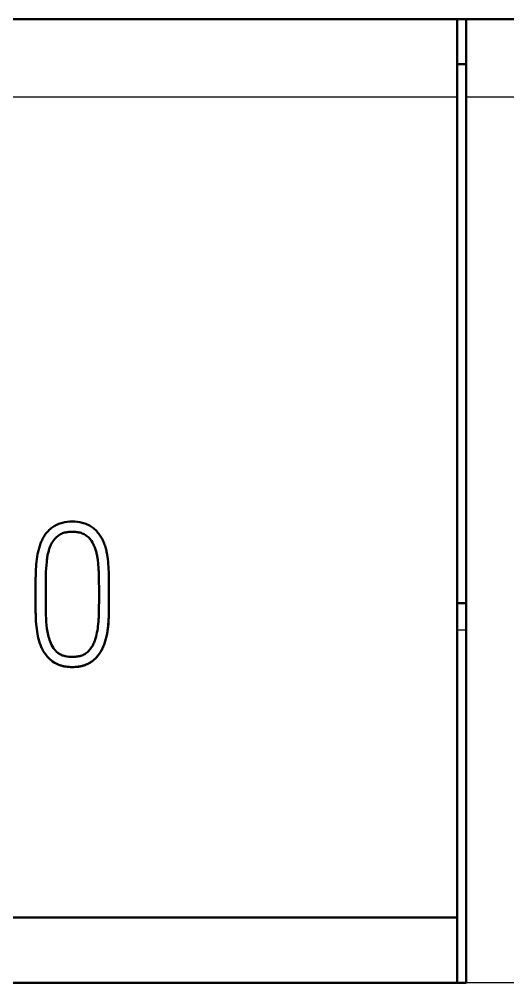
# Model space of a CAD drawing. Header units: millimetres. Extents: x 0 to 841, y 0 to 594.
# Drawn here: x 470.89 to 476.33, y 301.21 to 311.94 of the extents above; entities that cross this region are included whole.
import ezdxf

# ---------------------------------------------------------------- set-up
doc = ezdxf.new("R2010")
doc.units = ezdxf.units.MM
doc.layers.add('1', color=7, linetype='Continuous')

msp = doc.modelspace()

# ---------------------------------------------------------------- linework, layer by layer
at = {"layer": '1', "color": 7, "linetype": 'Continuous', "lineweight": 50}
for p, q in [((475.768, 311.937), (450.968, 311.937)), ((475.768, 311.937), (475.768, 311.068)), ((475.868, 311.937), (475.768, 311.937)), ((475.868, 311.937), (475.868, 311.068)), ((480.768, 311.937), (475.868, 311.937)), ((475.868, 311.437), (475.768, 311.437)), ((475.768, 311.068), (475.768, 301.937)), ((475.868, 311.068), (475.868, 301.212)), ((471.299, 306.168), (471.299, 306.168)), ((471.663, 306.168), (471.663, 306.168)), ((471.071, 305.545), (471.071, 305.545)), ((471.889, 305.523), (471.889, 305.523)), ((475.768, 305.437), (475.868, 305.437)), ((471.221, 304.823), (471.221, 304.823)), ((471.739, 304.823), (471.739, 304.823)), ((475.768, 301.937), (450.968, 301.937)), ((475.768, 301.937), (475.768, 301.212)), ((475.868, 301.212), (450.868, 301.212))]:
    msp.add_line(p, q, dxfattribs=at)
at = {"layer": '1', "color": 7, "linetype": 'Continuous', "lineweight": 25}
for p, q in [((475.768, 311.068), (450.968, 311.068)), ((480.768, 311.068), (475.868, 311.068)), ((475.868, 305.137), (475.768, 305.137)), ((480.768, 301.212), (475.868, 301.212))]:
    msp.add_line(p, q, dxfattribs=at)
at = {"layer": '1', "color": 7, "linetype": 'Continuous', "lineweight": 50}
for points, knots in [([(471.221, 304.823), (471.194, 304.85), (471.172, 304.879), (471.149, 304.92), (471.145, 304.928), (471.137, 304.945), (471.133, 304.954), (471.123, 304.98), (471.117, 304.997), (471.101, 305.05), (471.094, 305.087), (471.082, 305.16), (471.078, 305.197), (471.075, 305.253), (471.074, 305.271), (471.073, 305.308), (471.072, 305.326), (471.071, 305.382), (471.071, 305.419), (471.07, 305.493), (471.07, 305.53), (471.071, 305.604), (471.071, 305.64), (471.072, 305.696), (471.072, 305.714), (471.073, 305.751), (471.073, 305.77), (471.075, 305.825), (471.077, 305.862), (471.085, 305.936), (471.091, 305.972), (471.104, 306.027), (471.108, 306.045), (471.119, 306.08), (471.125, 306.097), (471.135, 306.123), (471.139, 306.132), (471.147, 306.148), (471.151, 306.157), (471.165, 306.181), (471.175, 306.197), (471.198, 306.226), (471.21, 306.24), (471.231, 306.259), (471.238, 306.265), (471.252, 306.277), (471.26, 306.283), (471.283, 306.298), (471.308, 306.312), (471.334, 306.322), (471.352, 306.328), (471.361, 306.33), (471.406, 306.342), (471.443, 306.346), (471.481, 306.346)], [0, 0, 0, 0, 0.0625, 0.0625, 0.078125, 0.078125, 0.09375, 0.09375, 0.125, 0.125, 0.1875, 0.1875, 0.25, 0.25, 0.28125, 0.28125, 0.3125, 0.3125, 0.375, 0.375, 0.4375, 0.4375, 0.5, 0.5, 0.53125, 0.53125, 0.5625, 0.5625, 0.625, 0.625, 0.6875, 0.6875, 0.71875, 0.71875, 0.75, 0.75, 0.765625, 0.765625, 0.78125, 0.78125, 0.8125, 0.8125, 0.84375, 0.84375, 0.859375, 0.859375, 0.875, 0.875, 0.90625, 0.921875, 0.921875, 0.9375, 0.9375, 1, 1, 1, 1]), ([(471.481, 306.346), (471.519, 306.346), (471.556, 306.342), (471.61, 306.328), (471.628, 306.322), (471.663, 306.307), (471.679, 306.298), (471.702, 306.283), (471.71, 306.277), (471.725, 306.265), (471.732, 306.259), (471.752, 306.24), (471.764, 306.226), (471.781, 306.203), (471.787, 306.196), (471.797, 306.18), (471.802, 306.172), (471.816, 306.148), (471.824, 306.131), (471.837, 306.096), (471.844, 306.079), (471.854, 306.043), (471.859, 306.025), (471.87, 305.971), (471.875, 305.935), (471.883, 305.862), (471.885, 305.825), (471.887, 305.769), (471.887, 305.751), (471.888, 305.714), (471.889, 305.658), (471.889, 305.603), (471.889, 305.529), (471.889, 305.492), (471.889, 305.418), (471.888, 305.381), (471.888, 305.334), (471.887, 305.325), (471.887, 305.307), (471.887, 305.297), (471.886, 305.27), (471.885, 305.251), (471.882, 305.196), (471.878, 305.159), (471.869, 305.104), (471.866, 305.086), (471.858, 305.05), (471.848, 305.014), (471.836, 304.979), (471.822, 304.945), (471.815, 304.929), (471.796, 304.896), (471.786, 304.88), (471.764, 304.851), (471.752, 304.837), (471.739, 304.823)], [0, 0, 0, 0, 0.0625, 0.0625, 0.09375, 0.09375, 0.125, 0.125, 0.140625, 0.140625, 0.15625, 0.15625, 0.1875, 0.1875, 0.203125, 0.203125, 0.21875, 0.21875, 0.25, 0.25, 0.28125, 0.28125, 0.3125, 0.3125, 0.375, 0.375, 0.4375, 0.4375, 0.46875, 0.46875, 0.5, 0.5625, 0.5625, 0.625, 0.625, 0.6875, 0.6875, 0.703125, 0.703125, 0.71875, 0.71875, 0.75, 0.75, 0.8125, 0.8125, 0.84375, 0.84375, 0.875, 0.90625, 0.90625, 0.9375, 0.9375, 0.96875, 0.96875, 1, 1, 1, 1]), ([(471.663, 306.168), (471.651, 306.18), (471.638, 306.19), (471.617, 306.203), (471.61, 306.206), (471.595, 306.213), (471.587, 306.216), (471.563, 306.224), (471.547, 306.227), (471.514, 306.232), (471.498, 306.233), (471.465, 306.233), (471.448, 306.232), (471.416, 306.227), (471.399, 306.224), (471.375, 306.217), (471.368, 306.214), (471.353, 306.207), (471.345, 306.203), (471.324, 306.19), (471.311, 306.18), (471.299, 306.168)], [0, 0, 0, 0, 0.125, 0.125, 0.1875, 0.1875, 0.25, 0.25, 0.375, 0.375, 0.5, 0.5, 0.625, 0.625, 0.75, 0.75, 0.8125, 0.8125, 0.875, 0.875, 1, 1, 1, 1]), ([(471.299, 306.168), (471.311, 306.18), (471.324, 306.19), (471.345, 306.203), (471.352, 306.207), (471.367, 306.214), (471.383, 306.219), (471.399, 306.224), (471.415, 306.227), (471.423, 306.228), (471.448, 306.232), (471.464, 306.233), (471.497, 306.233), (471.514, 306.232), (471.546, 306.227), (471.563, 306.224), (471.586, 306.216), (471.594, 306.213), (471.609, 306.207), (471.617, 306.203), (471.638, 306.19), (471.651, 306.18), (471.663, 306.168)], [0, 0, 0, 0, 0.125, 0.125, 0.1875, 0.1875, 0.25, 0.3125, 0.3125, 0.375, 0.375, 0.5, 0.5, 0.625, 0.625, 0.75, 0.75, 0.8125, 0.8125, 0.875, 0.875, 1, 1, 1, 1]), ([(471.299, 306.168), (471.281, 306.15), (471.266, 306.131), (471.248, 306.099), (471.242, 306.088), (471.232, 306.065), (471.228, 306.053), (471.217, 306.018), (471.211, 305.994), (471.203, 305.958), (471.201, 305.945), (471.198, 305.921), (471.197, 305.909), (471.19, 305.847), (471.187, 305.797), (471.185, 305.699), (471.184, 305.649), (471.184, 305.575), (471.184, 305.55), (471.184, 305.5), (471.184, 305.476), (471.184, 305.426), (471.185, 305.389), (471.185, 305.352), (471.186, 305.327), (471.186, 305.315), (471.188, 305.253), (471.192, 305.204), (471.202, 305.131), (471.207, 305.107), (471.218, 305.058), (471.225, 305.034), (471.234, 305.01)], [0, 0, 0, 0, 0.0625, 0.0625, 0.09375, 0.09375, 0.125, 0.125, 0.1875, 0.1875, 0.21875, 0.21875, 0.25, 0.25, 0.375, 0.375, 0.5, 0.5, 0.5625, 0.5625, 0.625, 0.625, 0.6875, 0.71875, 0.71875, 0.75, 0.75, 0.875, 0.875, 0.9375, 0.9375, 1, 1, 1, 1]), ([(471.481, 304.839), (471.497, 304.839), (471.513, 304.84), (471.545, 304.844), (471.56, 304.847), (471.583, 304.854), (471.591, 304.857), (471.605, 304.863), (471.612, 304.867), (471.633, 304.879), (471.646, 304.889), (471.669, 304.911), (471.679, 304.923), (471.698, 304.949), (471.706, 304.963), (471.72, 304.991), (471.726, 305.005), (471.737, 305.035), (471.741, 305.05), (471.753, 305.096), (471.759, 305.127), (471.768, 305.189), (471.771, 305.22), (471.774, 305.267), (471.775, 305.282), (471.776, 305.314), (471.776, 305.329), (471.777, 305.376), (471.778, 305.408), (471.778, 305.471), (471.779, 305.502), (471.779, 305.565), (471.778, 305.596), (471.778, 305.659), (471.777, 305.691), (471.776, 305.738), (471.776, 305.753), (471.775, 305.785), (471.774, 305.8), (471.772, 305.847), (471.769, 305.879), (471.764, 305.925), (471.761, 305.941), (471.756, 305.972), (471.753, 305.987), (471.745, 306.018), (471.74, 306.033), (471.73, 306.062), (471.724, 306.077), (471.703, 306.119), (471.685, 306.145), (471.663, 306.168)], [0, 0, 0, 0, 0.03125, 0.03125, 0.0625, 0.0625, 0.078125, 0.078125, 0.09375, 0.09375, 0.125, 0.125, 0.15625, 0.15625, 0.1875, 0.1875, 0.21875, 0.21875, 0.25, 0.25, 0.3125, 0.3125, 0.375, 0.375, 0.40625, 0.40625, 0.4375, 0.4375, 0.5, 0.5, 0.5625, 0.5625, 0.625, 0.625, 0.6875, 0.6875, 0.71875, 0.71875, 0.75, 0.75, 0.8125, 0.8125, 0.84375, 0.84375, 0.875, 0.875, 0.90625, 0.90625, 0.9375, 0.9375, 1, 1, 1, 1]), ([(471.663, 306.168), (471.685, 306.145), (471.703, 306.119), (471.719, 306.087), (471.721, 306.082), (471.723, 306.078)], [0, 0, 0, 0, 0.864491, 0.864491, 1, 1, 1, 1]), ([(471.071, 305.545), (471.07, 305.515), (471.071, 305.485), (471.071, 305.418), (471.071, 305.381), (471.072, 305.325), (471.073, 305.307), (471.074, 305.27), (471.075, 305.251), (471.078, 305.196), (471.082, 305.159), (471.094, 305.086), (471.101, 305.05), (471.117, 304.997), (471.123, 304.979), (471.133, 304.953), (471.137, 304.945), (471.145, 304.928), (471.149, 304.92), (471.172, 304.879), (471.194, 304.849), (471.221, 304.823)], [0, 0, 0, 0, 0.118328, 0.118328, 0.265273, 0.265273, 0.338746, 0.338746, 0.412219, 0.412219, 0.559164, 0.559164, 0.706109, 0.706109, 0.779582, 0.779582, 0.816318, 0.816318, 0.853055, 0.853055, 1, 1, 1, 1]), ([(471.739, 304.823), (471.765, 304.85), (471.787, 304.88), (471.81, 304.92), (471.814, 304.929), (471.822, 304.945), (471.826, 304.954), (471.836, 304.98), (471.842, 304.997), (471.859, 305.051), (471.866, 305.087), (471.875, 305.142), (471.877, 305.16), (471.881, 305.197), (471.884, 305.234), (471.886, 305.271), (471.887, 305.299), (471.887, 305.308), (471.888, 305.327), (471.888, 305.373), (471.889, 305.419), (471.889, 305.479), (471.889, 305.501), (471.889, 305.523)], [0, 0, 0, 0, 0.151349, 0.151349, 0.189186, 0.189186, 0.227023, 0.227023, 0.302698, 0.302698, 0.454047, 0.454047, 0.529721, 0.529721, 0.605396, 0.68107, 0.68107, 0.718907, 0.718907, 0.756744, 0.908093, 0.908093, 1, 1, 1, 1]), ([(471.234, 305.01), (471.243, 304.984), (471.255, 304.961), (471.278, 304.927), (471.286, 304.917), (471.3, 304.902), (471.305, 304.897), (471.315, 304.888), (471.32, 304.884), (471.332, 304.876), (471.337, 304.873), (471.349, 304.866), (471.355, 304.863), (471.374, 304.855), (471.387, 304.851), (471.427, 304.841), (471.454, 304.839), (471.481, 304.839)], [0, 0, 0, 0, 0.25, 0.25, 0.375, 0.375, 0.4375, 0.4375, 0.5, 0.5, 0.5625, 0.5625, 0.625, 0.625, 0.75, 0.75, 1, 1, 1, 1]), ([(471.739, 304.823), (471.722, 304.806), (471.694, 304.784), (471.663, 304.767), (471.642, 304.756), (471.631, 304.752), (471.598, 304.74), (471.574, 304.734), (471.527, 304.727), (471.504, 304.726), (471.457, 304.726), (471.433, 304.727), (471.398, 304.733), (471.386, 304.735), (471.363, 304.741), (471.34, 304.747), (471.318, 304.756), (471.297, 304.767), (471.287, 304.772), (471.256, 304.791), (471.238, 304.806), (471.221, 304.823)], [0, 0, 0, 0, 0.125, 0.1875, 0.1875, 0.25, 0.25, 0.375, 0.375, 0.5, 0.5, 0.625, 0.625, 0.6875, 0.6875, 0.75, 0.8125, 0.8125, 0.875, 0.875, 1, 1, 1, 1]), ([(471.221, 304.823), (471.238, 304.806), (471.265, 304.784), (471.297, 304.767), (471.318, 304.756), (471.329, 304.752), (471.362, 304.74), (471.385, 304.735), (471.433, 304.727), (471.456, 304.726), (471.503, 304.726), (471.527, 304.727), (471.562, 304.733), (471.574, 304.735), (471.597, 304.74), (471.62, 304.747), (471.641, 304.756), (471.663, 304.766), (471.673, 304.772), (471.703, 304.791), (471.722, 304.806), (471.739, 304.823)], [0, 0, 0, 0, 0.125, 0.1875, 0.1875, 0.25, 0.25, 0.375, 0.375, 0.5, 0.5, 0.625, 0.625, 0.6875, 0.6875, 0.75, 0.8125, 0.8125, 0.875, 0.875, 1, 1, 1, 1])]:
    msp.add_open_spline(points, degree=3, knots=knots, dxfattribs=at)
msp.add_open_spline([(471.184, 305.53), (471.184, 305.553), (471.184, 305.576), (471.184, 305.598)], degree=3, dxfattribs=at)

doc.saveas('drawing.dxf')
